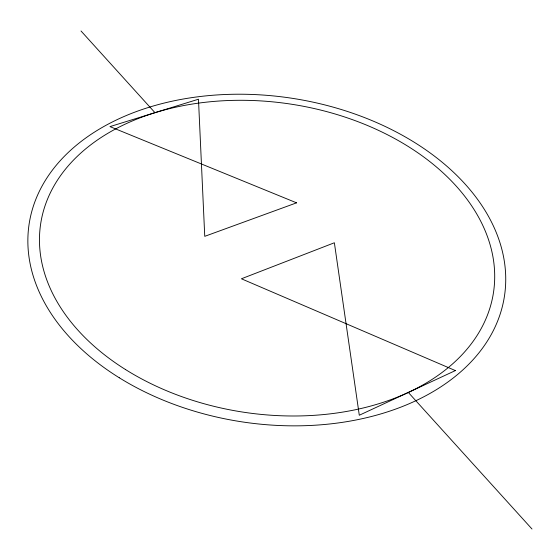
<?xml version="1.0" encoding="UTF-8"?>
<svg xmlns="http://www.w3.org/2000/svg" width="560" height="560" viewBox="0 0 560 560"><rect width="100%" height="100%" fill="white"/><g stroke="black" fill="none" stroke-linecap="round" stroke-linejoin="round"><path stroke-width="0.84" d="M81.011 30.989L154.98 112.679M408.331 392.441L532 529.011M455.371 370.58L359.289 415.24L334.369 242.767L241.409 278.782L455.371 370.58M296.562 202.839L204.75 236.334L198.471 99.218L109.963 126.609L296.562 202.839M125.475 369.523A229.005 155.848 8.6 0 0 492.219 299.327A229.005 155.848 8.6 0 0 183.547 105.581A229.005 155.848 8.6 0 0 125.475 369.523M119.252 377.755A240.394 163.723 8.6 0 0 503.335 302.309A240.394 163.723 8.6 0 0 177.793 100.037A240.394 163.723 8.6 0 0 119.252 377.755"/></g></svg>
